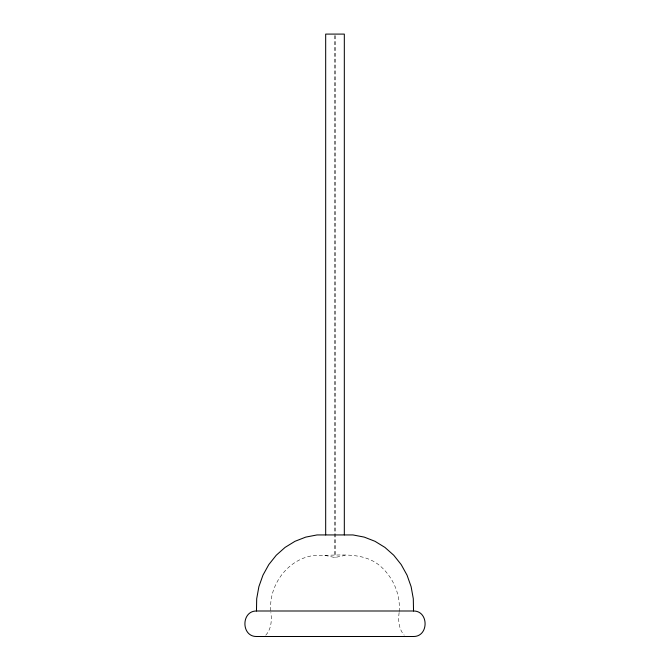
<?xml version="1.0" encoding="UTF-8"?>
<svg xmlns="http://www.w3.org/2000/svg" width="670" height="670" viewBox="0 0 670 670"><rect width="100%" height="100%" fill="white"/><g stroke="black" fill="none" stroke-linecap="round" stroke-linejoin="round"><path stroke-width="0.5" stroke-dasharray="3.35 2.51" d="M399.136 612.531C398.055 620.353 398.675 629.046 404.219 635.194M399.186 611.551C400.576 595.446 393.918 579.131 382.344 567.967C364.371 550.221 337.546 556.033 314.925 555.363C288.108 558.244 268.268 585.228 270.814 611.551M265.781 635.194C271.325 629.046 271.945 620.353 270.864 612.531M324.958 555.363L334.791 557.532L345.042 555.363M335.209 35.594L335.209 557.532M334.791 35.594L334.791 557.532"/><path stroke-width="1" d="M256.468 610.998L256.702 598.704L258.888 586.644L262.958 575.162L268.804 564.592L276.249 555.246L285.068 547.407L295.001 541.301L305.763 537.106L317.036 534.936L352.964 534.936L364.237 537.106L374.999 541.301L384.932 547.407L393.751 555.246L401.196 564.592L407.042 575.162L411.112 586.644L413.298 598.704L413.532 610.998C428.934 610.872 428.934 636.626 413.532 636.5L256.468 636.5C241.066 636.626 241.066 610.872 256.468 610.998L413.532 610.998M344.321 534.936L344.321 34.095L325.679 34.095L325.679 534.936"/></g></svg>
